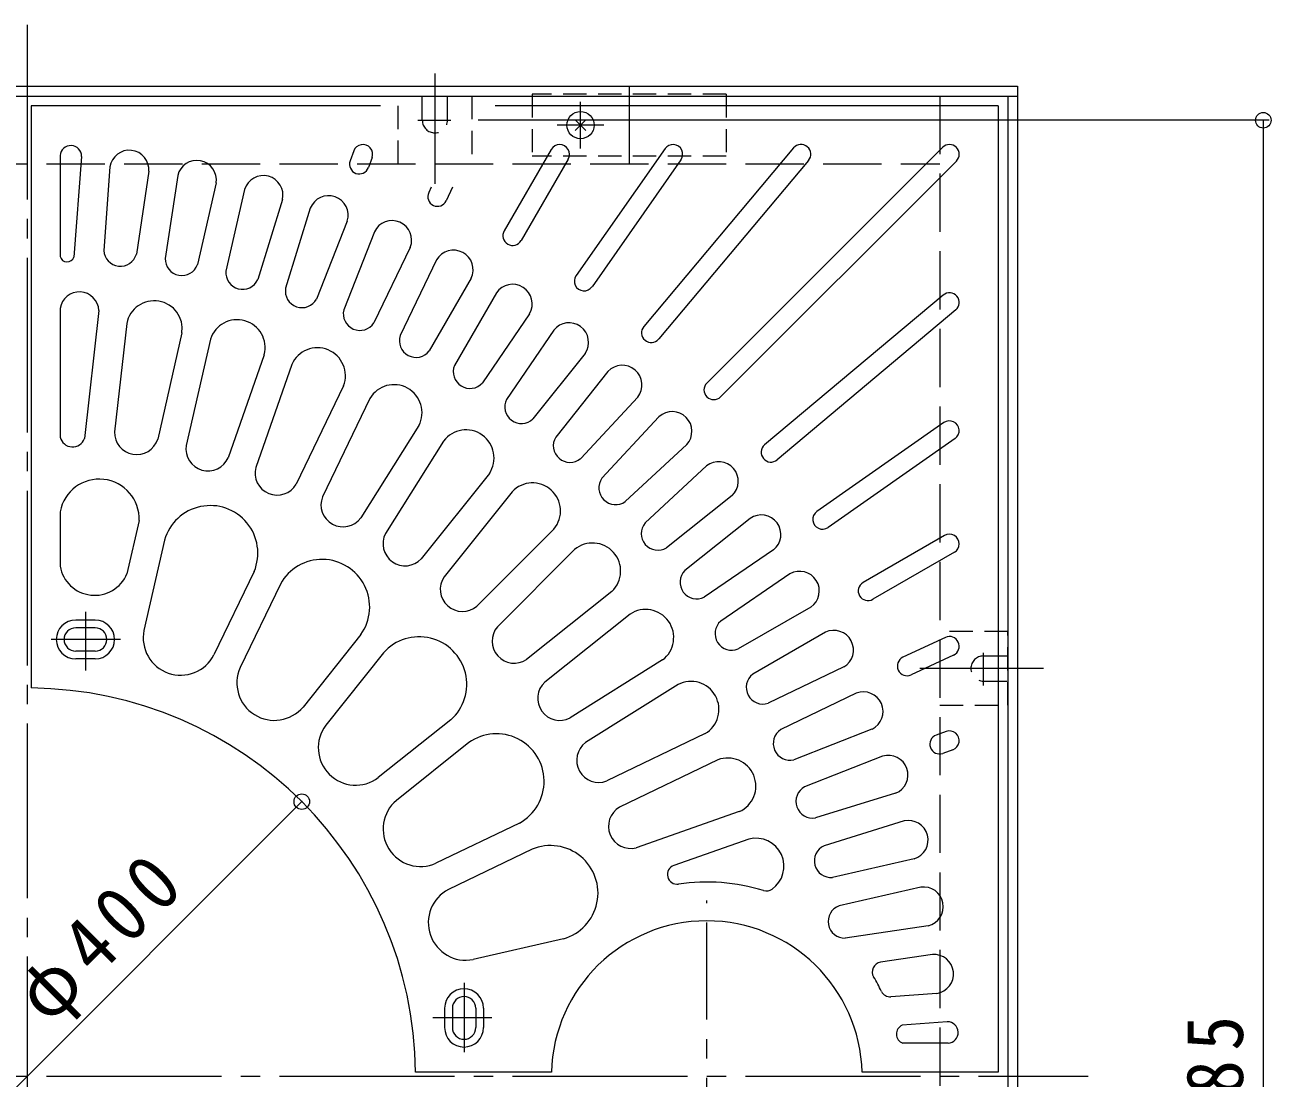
# Model space of a CAD drawing. Units: millimetres at full size, sheet at 1:10; details may follow other scales. Extents: x -1665 to 1823, y -1367 to 1080.
# Drawn here: x -1042 to -400, y 538 to 1080 of the extents above; entities that cross this region are included whole.
import ezdxf

# ---------------------------------------------------------------- set-up
doc = ezdxf.new("R2010")
doc.units = ezdxf.units.MM
doc.header["$LTSCALE"] = 10
doc.header["$PDMODE"] = 32
doc.header["$PDSIZE"] = 8
for name, pattern in [('CHAIN1', [8, 5, -1, 1, -1]), ('CHAIN2', [12, 9, -1, 1, -1]), ('DASHED1', [1.8, 1.2, -0.6]), ('DASHED3', [4, 3, -1])]:
    doc.linetypes.add(name, pattern=pattern)
for name, color, linetype, lineweight in [('0-0_通り芯', 3, 'Continuous', 9), ('0-1_躯体', 2, 'Continuous', 9), ('0-4_その他', 6, 'Continuous', 9)]:
    doc.layers.add(name, color=color, linetype=linetype, lineweight=lineweight)
doc.styles.add('ＭＳ ゴシック', font='')
doc.styles.get('ＭＳ ゴシック').set_extended_font_data('MS Gothic')

msp = doc.modelspace()

# ---------------------------------------------------------------- linework, layer by layer
at = {"layer": '0-0_通り芯'}
for p, q in [((-1038.57, 1038.79), (-1038.57, 738.78)), ((-858.69, 1038.79), (-1038.57, 1038.79)), ((-540.57, 1038.79), (-799.49, 1038.79)), ((-540.57, 1038.79), (-540.57, 540.79)), ((-872.38, 1015.5), (-874.26, 1010.35)), ((-770.66, 1016.29), (-794.9, 974.31)), ((-712.07, 1016.66), (-757.88, 951.24)), ((-645.83, 1017.01), (-723, 925.03)), ((-569.1, 1017.33), (-690.55, 895.88)), ((-1023.57, 1013.07), (-1023.57, 961.1)), ((-1012.58, 1012.66), (-1016.46, 960.84)), ((-862.98, 1012.08), (-864.86, 1006.93)), ((-762, 1011.29), (-786.24, 969.31)), ((-703.87, 1010.93), (-749.68, 945.5)), ((-638.17, 1010.58), (-715.34, 918.6)), ((-562.03, 1010.26), (-683.48, 888.81)), ((-997.94, 1007.27), (-1001.17, 964.21)), ((-977.88, 1005), (-984.32, 962.31)), ((-963.05, 1002.77), (-969.48, 960.08)), ((-943.22, 999.01), (-952.83, 956.92)), ((-928.59, 995.68), (-938.2, 953.58)), ((-832.49, 996.85), (-833.79, 994.06)), ((-821.46, 996.85), (-824.73, 989.84)), ((-909.1, 990.45), (-921.82, 949.19)), ((-894.76, 986.03), (-907.49, 944.77)), ((-875.71, 979.36), (-891.49, 939.17)), ((-861.75, 973.88), (-877.52, 933.69)), ((-843.25, 965.8), (-861.98, 926.91)), ((-829.73, 959.3), (-848.47, 920.4)), ((-811.89, 949.86), (-833.48, 912.47)), ((-798.9, 942.36), (-820.48, 904.97)), ((-568.78, 941.2), (-660.76, 864.02)), ((-1023.57, 934.31), (-1023.57, 868.02)), ((-1003.68, 933.2), (-1011.1, 867.32)), ((-781.81, 931.62), (-806.13, 895.95)), ((-562.35, 933.54), (-654.33, 856.36)), ((-989.32, 926.65), (-995.61, 870.79)), ((-960.84, 921.81), (-973.35, 867.01)), ((-946.22, 918.47), (-958.72, 863.67)), ((-769.41, 923.17), (-793.73, 887.5)), ((-918.46, 910.47), (-937.02, 857.42)), ((-904.3, 905.52), (-922.87, 852.46)), ((-753.17, 911.18), (-780.09, 877.43)), ((-741.45, 901.83), (-768.36, 868.08)), ((-877.61, 894.47), (-902, 843.82)), ((-864.1, 887.96), (-888.49, 837.31)), ((-726.15, 888.66), (-755.51, 857.02)), ((-838.81, 873.98), (-868.72, 826.38)), ((-715.18, 878.48), (-744.54, 846.83)), ((-568.44, 875.49), (-633.86, 829.68)), ((-562.7, 867.3), (-628.12, 821.49)), ((-826.11, 866), (-856.02, 818.4)), ((-700.9, 864.21), (-732.55, 834.85)), ((-802.55, 849.28), (-837.6, 805.33)), ((-690.7, 853.21), (-722.35, 823.85)), ((-790.82, 839.93), (-825.87, 795.98)), ((-677.53, 837.92), (-711.28, 811)), ((-1023.57, 829.62), (-1023.57, 801.54)), ((-982.93, 825.04), (-989.18, 797.67)), ((-668.18, 826.19), (-701.93, 799.27)), ((-769.28, 820.68), (-809.03, 780.93)), ((-568.07, 817.37), (-610.06, 793.12)), ((-969.84, 814.97), (-980.46, 768.46)), ((-758.68, 810.08), (-798.43, 770.33)), ((-656.19, 809.95), (-691.86, 785.63)), ((-563.07, 808.71), (-605.06, 784.46)), ((-923.67, 798.83), (-944.38, 755.83)), ((-647.74, 797.55), (-683.41, 773.23)), ((-910.16, 792.31), (-930.86, 749.32)), ((-739.43, 788.54), (-783.38, 753.49)), ((-730.08, 776.81), (-774.03, 741.76)), ((-637, 780.46), (-674.39, 758.88)), ((-1005.57, 773.79), (-1015.57, 773.79)), ((-1005.57, 769.79), (-1015.57, 769.79)), ((-868.74, 766.29), (-898.49, 728.98)), ((-629.5, 767.47), (-666.89, 745.89)), ((-567.68, 764.82), (-589.53, 754.63)), ((-1005.57, 757.79), (-1015.57, 757.79)), ((-1005.57, 753.79), (-1015.57, 753.79)), ((-857.01, 756.94), (-886.77, 719.63)), ((-713.36, 753.25), (-760.96, 723.34)), ((-563.46, 755.76), (-585.3, 745.57)), ((-620.06, 749.63), (-658.96, 730.9)), ((-705.38, 740.55), (-752.98, 710.64)), ((-613.56, 736.11), (-652.45, 717.38)), ((-822.43, 722.35), (-859.73, 692.6)), ((-691.41, 715.27), (-742.05, 690.88)), ((-605.48, 717.61), (-645.67, 701.84)), ((-567.28, 716.38), (-572.43, 714.5)), ((-813.07, 710.63), (-850.38, 680.87)), ((-563.86, 706.98), (-569.01, 705.1)), ((-684.9, 701.75), (-735.54, 677.36)), ((-600, 703.65), (-640.19, 687.88)), ((-593.33, 684.6), (-634.59, 671.87)), ((-673.84, 675.06), (-726.9, 656.5)), ((-787.05, 669.21), (-830.04, 648.5)), ((-588.91, 670.26), (-630.17, 657.54)), ((-780.54, 655.69), (-823.54, 634.99)), ((-668.89, 660.91), (-707.49, 647.4)), ((-583.69, 650.77), (-625.78, 641.16)), ((-580.35, 636.14), (-622.44, 626.54)), ((-576.59, 616.31), (-619.28, 609.88)), ((-764.39, 609.52), (-810.9, 598.91)), ((-574.36, 601.48), (-601.09, 597.45)), ((-572.09, 581.42), (-595.73, 579.65)), ((-825.57, 573.79), (-825.57, 563.79)), ((-821.57, 573.79), (-821.57, 563.79)), ((-809.57, 573.79), (-809.57, 563.79)), ((-805.57, 573.79), (-805.57, 563.79)), ((-566.7, 566.78), (-589.98, 565.04)), ((-566.29, 555.79), (-589.64, 555.79)), ((-770.54, 540.79), (-840.58, 540.79)), ((-540.57, 540.79), (-610.59, 540.79))]:
    msp.add_line(p, q, dxfattribs=at)
at = {"layer": '0-0_通り芯', "linetype": 'CHAIN1'}
for p, q in [((-1010.57, 778.07), (-1010.57, 747.78)), ((-992.48, 763.79), (-1028.23, 763.79)), ((-690.57, 487.9), (-690.57, 629.36)), ((-815.57, 586.88), (-815.57, 551.13)), ((-801.29, 568.79), (-831.58, 568.79))]:
    msp.add_line(p, q, dxfattribs=at)
at = {"layer": '0-0_通り芯'}
for centre, radius, start, end in [((-1018.08, 1012.76), 5.5, 358.93665, 176.77235), ((-987.96, 1005.74), 10.1, 355.82237, 171.29968), ((-867.68, 1013.79), 5, 339.99919, 160.00015), ((-766.33, 1013.79), 5, 329.99878, 149.99982), ((-707.97, 1013.79), 5, 324.99985, 145.00031), ((-642, 1013.79), 5, 320.0007, 139.99852), ((-565.57, 1013.79), 5, 315.00201, 135.00201), ((-953.21, 1000.5), 10.1, 351.53619, 167.0135), ((-869.56, 1008.64), 5, 160.00015, 339.99919), ((-918.95, 992.68), 10.1, 347.25143, 162.72874), ((-885.37, 982.32), 10.1, 342.96523, 158.44254), ((-829.26, 991.95), 5, 154.99922, 334.99922), ((-852.66, 969.48), 10.1, 338.67944, 154.15675), ((-790.57, 971.81), 5, 150.00124, 329.99878), ((-992.58, 964.7), 8.6, 183.23833, 343.88774), ((-821, 954.23), 10.1, 334.39337, 149.87068), ((-1019.98, 961.99), 3.7, 193.90041, 341.81981), ((-960.89, 959.92), 8.6, 178.95305, 339.60246), ((-929.64, 952.78), 8.6, 174.66684, 335.31625), ((-753.78, 948.37), 5, 144.99892, 324.9996), ((-899.01, 943.34), 8.6, 170.38066, 331.03008), ((-790.56, 936.66), 10.1, 330.10834, 145.58565), ((-1013.67, 932.88), 10, 1.84271, 171.73882), ((-975.15, 923.83), 14.45, 351.98492, 168.72629), ((-565.57, 937.37), 5, 310.00148, 129.9993), ((-869.17, 931.62), 8.6, 166.09579, 326.74521), ((-932.45, 914.08), 14.45, 345.55611, 162.29747), ((-761.53, 916.86), 10.1, 325.82178, 141.29909), ((-719.17, 921.82), 5, 140.0007, 319.99852), ((-840.3, 917.71), 8.6, 161.8093, 322.45871), ((-891.11, 899.61), 14.45, 339.12807, 155.86943), ((-812.54, 901.69), 8.6, 157.52435, 318.17377), ((-734.06, 894.95), 10.1, 321.53671, 137.01402), ((-851.65, 880.61), 14.45, 332.69882, 149.44019), ((-687.01, 892.35), 5, 135, 315), ((-786.05, 883.63), 8.6, 153.23898, 313.8884), ((-708.32, 871.07), 10.1, 317.27174, 132.74905), ((-565.57, 871.39), 5, 304.99969, 125.00015), ((-1017.23, 869.47), 6.5, 192.91441, 340.64246), ((-984.22, 870.44), 11.4, 178.24789, 342.46556), ((-814.57, 857.31), 14.45, 326.27039, 143.01175), ((-761, 863.64), 8.6, 148.95361, 309.60303), ((-947.44, 862.05), 11.4, 171.8197, 336.03737), ((-657.55, 860.19), 5, 130.00148, 309.9993), ((-684.42, 845.31), 10.1, 312.98604, 128.46335), ((-911.83, 849.59), 11.4, 165.39037, 329.60803), ((-1003.41, 825.9), 20.5, 357.59737, 169.54082), ((-780.33, 830), 14.45, 319.84167, 136.58304), ((-737.52, 841.86), 8.6, 144.68369, 305.3331), ((-877.85, 833.22), 11.4, 158.96284, 323.18051), ((-946.27, 808.27), 24.5, 337.32121, 164.12312), ((-662.5, 817.83), 10.1, 308.70032, 124.17763), ((-630.99, 825.58), 5, 125.0004, 305.00108), ((-715.72, 818.37), 8.6, 140.39798, 301.04739), ((-845.9, 813.14), 11.4, 152.53371, 316.75137), ((-565.57, 813.03), 5, 300.00018, 120.00122), ((-749.36, 799.03), 14.45, 313.41658, 130.15794), ((-888.67, 780.53), 24.5, 324.46439, 151.2663), ((-1005.82, 804.53), 18, 189.53828, 337.60846), ((-816.41, 789.62), 11.4, 146.10472, 310.32239), ((-695.73, 793.31), 8.6, 136.11226, 296.76167), ((-642.71, 788.8), 10.1, 304.41461, 119.89192), ((-607.56, 788.79), 5, 120.00122, 299.99876), ((-722.05, 764.79), 14.45, 306.98801, 123.72937), ((-1015.57, 763.79), 10, 90, 270), ((-1005.57, 763.79), 10, 270, 90), ((-789.74, 762.95), 11.4, 139.67731, 303.89497), ((-677.68, 766.82), 8.6, 131.82655, 292.47597), ((-1015.57, 763.79), 6, 90, 270), ((-1005.57, 763.79), 6, 270, 90), ((-961.53, 764.66), 19.3, 168.66425, 332.74161), ((-838.69, 740.67), 24.5, 311.59117, 138.39308), ((-625.13, 758.36), 10.1, 300.12889, 115.6062), ((-565.57, 760.29), 5, 295.00078, 115.00078), ((-587.42, 750.1), 5, 115.00078, 295.00078), ((-913.25, 741.41), 19.3, 155.80695, 319.88431), ((-661.65, 739.07), 8.6, 127.54083, 288.19025), ((-1040.57, 538.79), 200, 0.57295, 89.42705), ((-766.22, 733.46), 11.4, 133.24873, 297.4664), ((-698.75, 727.71), 14.45, 300.55943, 117.3008), ((-609.88, 726.7), 10.1, 295.84319, 111.3205), ((-871.36, 708), 19.3, 142.97269, 307.05005), ((-798.83, 690.69), 24.5, 298.73402, 125.53593), ((-647.74, 710.19), 8.6, 123.25513, 283.90454), ((-570.72, 709.8), 5, 110.00081, 289.99985), ((-565.57, 711.68), 5, 289.99985, 110.00081), ((-746.15, 701.52), 11.4, 126.82016, 291.03783), ((-679.75, 688.25), 14.45, 294.13086, 110.87222), ((-597.05, 693.99), 10.1, 291.55746, 107.03477), ((-636.03, 680.35), 8.6, 118.96941, 279.61882), ((-837.95, 666.11), 19.3, 130.11554, 294.1929), ((-729.78, 667.53), 11.4, 120.39159, 284.60925), ((-586.68, 660.41), 10.1, 287.27176, 102.74907), ((-665.28, 646.91), 14.45, 305.24261, 104.44365), ((-771.09, 633.09), 24.5, 285.87688, 112.67879), ((-626.58, 649.72), 8.6, 114.6837, 275.33311), ((-705.84, 642.68), 5, 109.28603, 278.36176), ((-690.57, 538.79), 100, 72.97762, 98.36304), ((-578.86, 626.15), 10.1, 282.98604, 98.46335), ((-814.7, 617.83), 19.3, 117.25839, 281.33575), ((-659.83, 639.19), 5, 252.97638, 305.24365), ((-619.44, 618.48), 8.6, 110.39798, 271.04739), ((-690.57, 538.79), 80, 1.43251, 178.56749), ((-600.35, 592.5), 5, 98.57091, 210.76463), ((-573.62, 591.41), 10.1, 278.70032, 94.17763), ((-690.57, 538.79), 100, 25.88728, 30.76643), ((-815.57, 573.79), 10, 0, 180), ((-815.57, 573.79), 6, 0, 180), ((-596.1, 584.64), 5, 205.8871, 274.28484), ((-587.91, 560.49), 5, 114.43808, 249.84566), ((-566.6, 561.29), 5.5, 273.22765, 91.06335), ((-815.57, 563.79), 10, 180, 0), ((-815.57, 563.79), 6, 180, 0)]:
    msp.add_arc(centre, radius, start, end, dxfattribs=at)
at = {"layer": '0-1_躯体', "linetype": 'CHAIN2'}
for p, q in [((-1040.57, 1080.42), (-1040.57, -16.76)), ((-830.57, 1055.4), (-830.57, 998.57)), ((-839.37, 1031.29), (-822.42, 1031.29)), ((-548.07, 739.99), (-548.07, 756.94)), ((-517.16, 748.79), (-580.79, 748.79)), ((-1390.57, 538.79), (-494.21, 538.79))]:
    msp.add_line(p, q, dxfattribs=at)
at = {"layer": '0-1_躯体'}
for p, q in [((-1550.57, 1048.79), (-530.57, 1048.79)), ((-730.57, 1048.79), (-730.57, 1008.79)), ((-530.57, 1048.79), (-530.57, 28.79)), ((-1550.57, 1043.79), (-530.57, 1043.79)), ((-535.57, 1043.79), (-535.57, 33.79)), ((-752.85, 1026.08), (-758.28, 1031.51)), ((-758.28, 1026.08), (-752.85, 1031.51))]:
    msp.add_line(p, q, dxfattribs=at)
at = {"layer": '0-1_躯体', "linetype": 'DASHED1'}
for p, q in [((-849.49, 1043.79), (-811.49, 1043.79)), ((-849.49, 1008.79), (-849.49, 1043.79)), ((-837.07, 1031.29), (-837.07, 1043.79)), ((-824.07, 1031.29), (-824.07, 1043.79)), ((-811.49, 1043.79), (-811.49, 1008.79)), ((-780.57, 1044.79), (-780.57, 1012.79)), ((-680.57, 1044.79), (-780.57, 1044.79)), ((-680.57, 1044.79), (-680.57, 1012.79)), ((-680.57, 1012.79), (-780.57, 1012.79)), ((-535.57, 767.87), (-570.57, 767.87)), ((-535.57, 729.87), (-535.57, 767.87)), ((-548.07, 755.29), (-535.57, 755.29)), ((-548.07, 742.29), (-535.57, 742.29)), ((-570.57, 729.87), (-535.57, 729.87))]:
    msp.add_line(p, q, dxfattribs=at)
at = {"layer": '0-1_躯体', "linetype": 'CHAIN1'}
for p, q in [((-755.57, 1016.79), (-755.57, 1040.79)), ((-743.57, 1028.79), (-767.57, 1028.79))]:
    msp.add_line(p, q, dxfattribs=at)
at = {"layer": '0-1_躯体', "linetype": 'DASHED3'}
for p, q in [((-570.57, 1043.79), (-570.57, 33.79)), ((-1510.57, 1008.79), (-570.57, 1008.79))]:
    msp.add_line(p, q, dxfattribs=at)
at = {"layer": '0-1_躯体'}
msp.add_circle((-755.57, 1028.79), 7, dxfattribs=at)
at = {"layer": '0-1_躯体', "linetype": 'DASHED1'}
for centre, start, end in [((-830.57, 1031.29), 180, 0), ((-548.07, 748.79), 90, 270)]:
    msp.add_arc(centre, 6.5, start, end, dxfattribs=at)
at = {"layer": '0-4_その他', "color": 7}
for p, q in [((-400.95, 1031.29), (-808.22, 1031.29)), ((-403.95, 1031.29), (-403.95, 46.29)), ((-1181.99, 397.37), (-899.15, 680.22))]:
    msp.add_line(p, q, dxfattribs=at)
for p in [(-403.95, 1031.29), (-899.15, 680.22)]:
    msp.add_point(p, dxfattribs=at)

# ---------------------------------------------------------------- texts
at = {"layer": '0-4_その他', "color": 2, "char_height": 29.33, "attachment_point": 7, "style": 'ＭＳ ゴシック'}
for s, insert, rotation in [('\\T1.21;\\W0.95;φ400', (-1023.97, 558.87), 45), ('\\T1.27;\\W0.9;985', (-413.95, 506.29), 90)]:
    msp.add_mtext(s, dxfattribs=dict(at, insert=insert, rotation=rotation))

doc.saveas('drawing.dxf')
